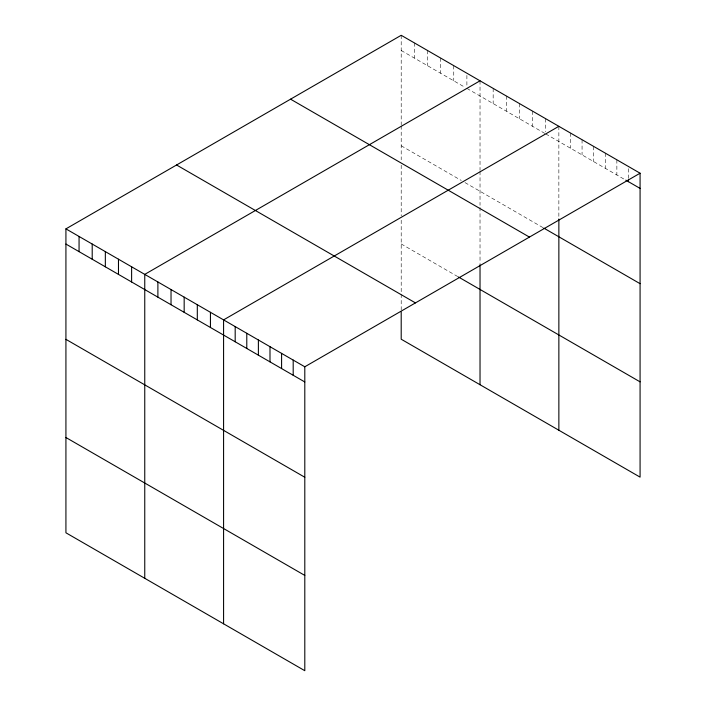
<?xml version="1.0" encoding="UTF-8"?>
<svg xmlns="http://www.w3.org/2000/svg" width="706" height="706" viewBox="0 0 706 706"><rect width="100%" height="100%" fill="white"/><g stroke="black" fill="none" stroke-linecap="round" stroke-linejoin="round"><path stroke-width="0.53" stroke-dasharray="3.53 2.65" d="M401.202 50.488L465.016 87.332M466.895 88.409L544.785 133.381M545.72 133.919L624.898 179.633M401.202 145.771L461.265 180.445M465.016 182.607L543.841 228.117M401.202 243.941L458.45 276.99M628.472 168.681L628.472 178.441M616.867 159.812L616.867 175M605.263 153.114L605.263 168.302M593.667 146.416L593.667 161.603M582.062 139.717L582.062 154.905M570.457 133.019L570.457 148.207M558.861 126.321L558.861 217.942M545.72 118.732L545.72 131.748M532.58 111.151L532.58 126.339M519.439 103.561L519.439 118.749M506.308 95.981L506.308 111.169M493.167 88.391L493.167 103.579M480.027 80.811L480.027 170.34M480.027 171.381L480.027 205.305M480.027 207.458L480.027 263.559M466.895 75.392L466.895 86.238M453.755 65.64L453.755 80.828M440.615 58.051L440.615 73.239M427.483 50.47L427.483 65.658M414.343 42.881L414.343 58.068M401.202 35.3L401.202 124.83M401.202 125.871L401.202 159.794M401.202 165.186L401.202 215.886M401.202 220.201L401.202 293.149M401.202 294.199L401.202 309.899"/><path stroke-width="1.06" d="M640.077 173.208L304.798 366.785L304.798 670.7L65.923 532.792L65.923 228.868L401.202 35.3L640.077 173.208L640.077 477.132L401.202 339.215L401.202 311.999M480.027 80.811L144.756 274.378L144.756 578.302M558.861 126.321L223.581 319.889L223.581 623.813M625.79 180.154L640.077 188.396M543.841 228.117L640.077 283.68M290.563 99.175L529.429 237.092M458.45 276.99L640.077 381.849M176.571 164.992L415.437 302.9M65.923 228.868L304.798 366.785M65.923 244.055L304.798 381.964M65.923 339.339L304.798 477.247M65.923 437.508L304.798 575.416M628.472 179.527L628.472 181.698M558.861 218.992L558.861 430.236M480.027 264.635L480.027 384.726M293.193 360.078L293.193 375.265M281.588 353.379L281.588 368.567M269.992 346.681L269.992 361.869M258.387 339.983L258.387 355.171M246.782 333.285L246.782 348.473M235.186 326.587L235.186 341.775M210.441 312.308L210.441 327.496M197.309 304.718L197.309 319.906M184.169 297.138L184.169 312.326M171.029 289.548L171.029 304.736M157.888 281.968L157.888 297.155M131.616 266.797L131.616 281.985M118.476 259.208L118.476 274.396M105.344 251.627L105.344 266.815M92.204 244.038L92.204 259.226M79.063 236.457L79.063 251.645"/></g></svg>
